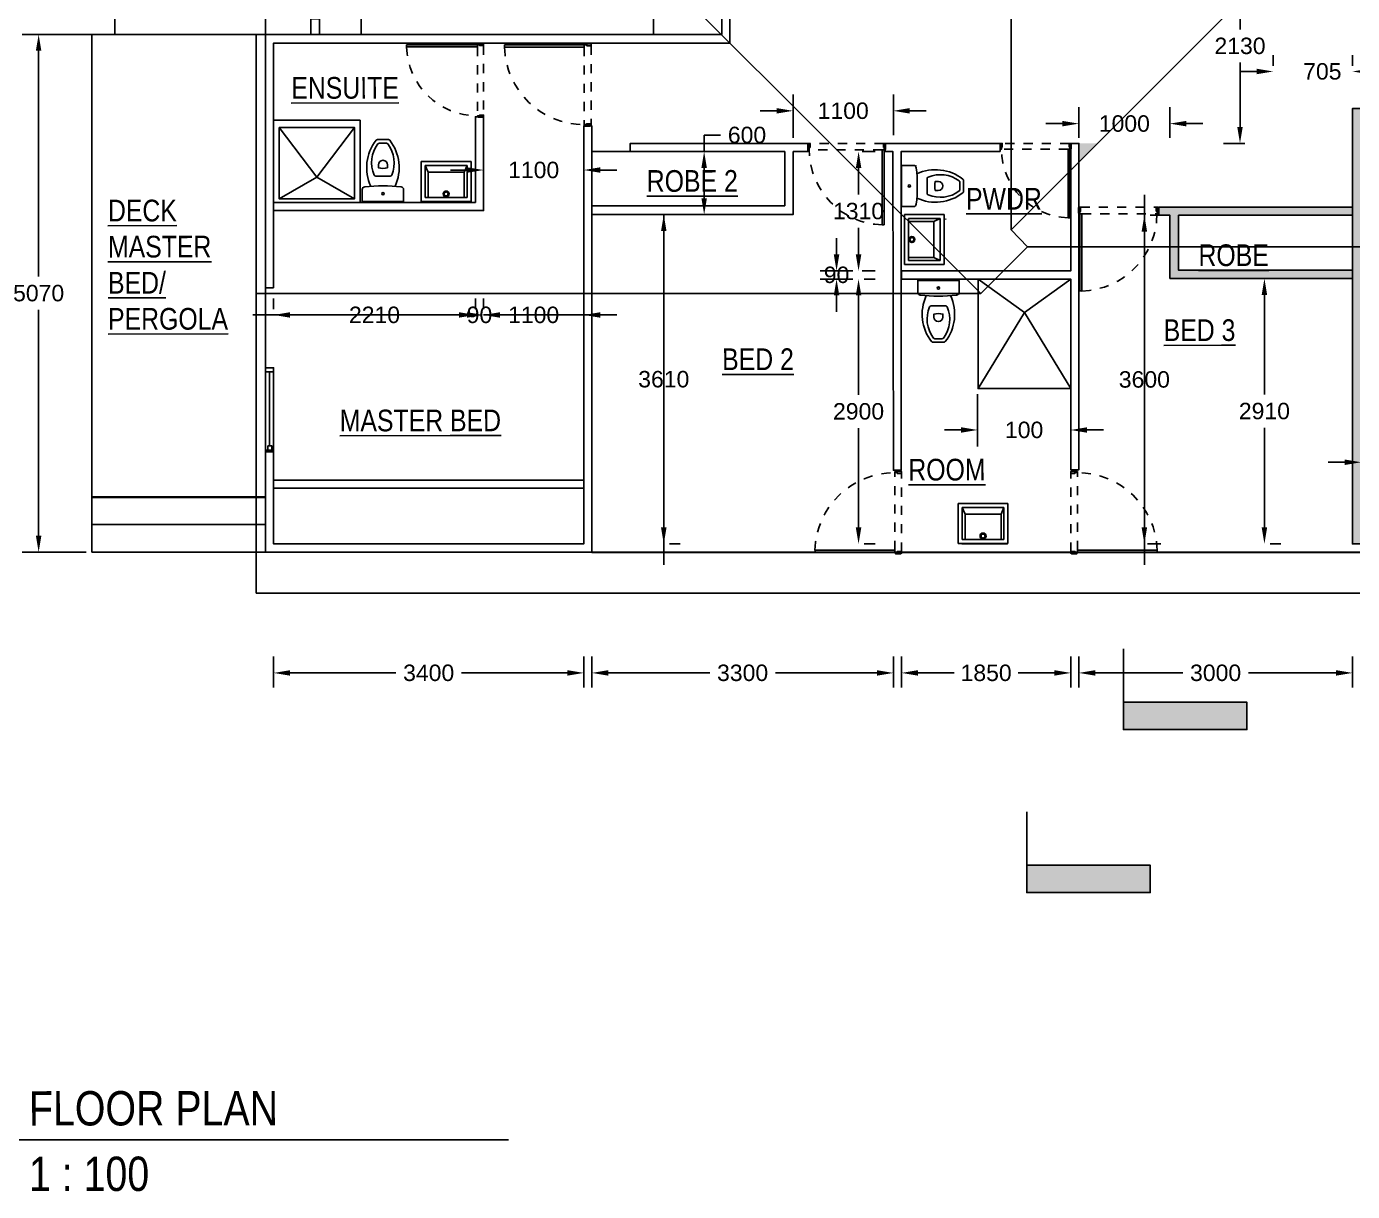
# Model space of a CAD drawing. Header units: metres. Extents: x 8 to 298, y 7 to 251.
# Drawn here: x 249.43 to 263.95, y 135.7 to 148.45 of the extents above; entities that cross this region are included whole.
import ezdxf

# ---------------------------------------------------------------- set-up
doc = ezdxf.new("R2010")
doc.units = ezdxf.units.M
doc.header["$MEASUREMENT"] = 0
for name, pattern in [('ACAD_ISO08W100', [36, 24, -3, 6, -3]), ('DASHED', [19.05, 12.7, -6.35]), ('HIDDEN2', [0.1875, 0.125, -0.0625]), ('HIDDEN4', [0.09375, 0.0625, -0.03125])]:
    doc.linetypes.add(name, pattern=pattern)
for name, color, linetype in [('A-MUROS', 1, 'Continuous'), ('A-NOMBRE_MATERIAL', 4, 'Continuous'), ('NUEVO DIBUJO', 2, 'Continuous'), ('OP-PROY 1', 8, 'HIDDEN4'), ('OP-PROY 2', 1, 'HIDDEN4')]:
    doc.layers.add(name, color=color, linetype=linetype)
doc.styles.get("Standard").update_dxf_attribs({"font": 'arial.ttf'})
doc.dimstyles.get("Standard").update_dxf_attribs({"dimtxt": 0.18, "dimasz": 0.18, "dimexe": 0.18, "dimexo": 0.0625, "dimgap": 0.09, "dimtad": 0, "dimtih": 1, "dimtoh": 1, "dimzin": 0, "dimdsep": 46, "dimtxsty": 'Standard', "dimcen": 0.09, "dimadec": 0, "dimazin": 0, "dimtfac": 1, "dimtofl": 0, "dimtmove": 0, "dimatfit": 3, "dimfxl": 1, "dimtolj": 1, "dimtzin": 0, "dimarcsym": 0})

# ---------------------------------------------------------------- blocks, each defined once
blk = doc.blocks.new('wc')
at = {"layer": 'A-NOMBRE_MATERIAL'}
blk.add_lwpolyline([(3815.26, 8922.86, 0.282054), (3792.38, 8920.24, 0.230623), (3792.04, 8919.53), (3792.04, 8914.14, 0.230623), (3792.38, 8913.44, 0.282054), (3815.26, 8910.81)], format="xyb", dxfattribs=at)
for points in [[(3809.66, 8912.45, 0.301967), (3810.2, 8913.27), (3810.2, 8920.41, 0.301967), (3809.66, 8921.23, 0.26573), (3794.18, 8919.34, 0.236687), (3793.83, 8918.62), (3793.83, 8915.06, 0.236687), (3794.18, 8914.34, 0.26573)], [(3815.56, 8925.92, -0.379717), (3816.89, 8927.1), (3822.83, 8927.1), (3822.83, 8906.58), (3816.89, 8906.58, -0.379717), (3815.56, 8907.76, -0.059669)], [(3804.59, 8914.61), (3806.07, 8914.61, 0.131931), (3806.07, 8919.07), (3804.59, 8919.07, 1)]]:
    blk.add_lwpolyline(points, format="xyb", close=True, dxfattribs=at)
blk.add_circle((3819, 8916.83), 0.567, dxfattribs=at)
blk.add_arc((3891.4, 8916.84), 76.38, 172.2786, 172.2821, dxfattribs=at)
blk = doc.blocks.new('lavabo')
at = {"layer": 'A-NOMBRE_MATERIAL'}
for p, q in [((3727.56, 8883.29), (3746.3, 8883.29)), ((3727.56, 8868.29), (3727.56, 8883.29)), ((3746.3, 8883.29), (3746.3, 8868.29)), ((3729.06, 8881.79), (3744.8, 8881.79)), ((3729.06, 8869.79), (3729.06, 8881.79)), ((3730.17, 8872.22), (3730.17, 8881.79)), ((3743.7, 8881.79), (3743.7, 8872.22)), ((3744.8, 8881.79), (3744.8, 8869.79)), ((3746.3, 8868.29), (3727.56, 8868.29)), ((3729.06, 8869.79), (3730.17, 8872.22)), ((3744.8, 8869.79), (3729.06, 8869.79)), ((3743.7, 8872.22), (3730.17, 8872.22)), ((3744.8, 8869.79), (3743.7, 8872.22))]:
    blk.add_line(p, q, dxfattribs=at)
for radius in [1.12, 0.75]:
    blk.add_circle((3736.93, 8880.47), radius, dxfattribs=at)
blk = doc.blocks.new('*D53')
at = {"layer": 'Defpoints', "color": 0, "transparency": 16777216}
for p in [(263.078, 147.961), (263.946, 147.961), (263.946, 147.961)]:
    blk.add_point(p, dxfattribs=at)
at = {"layer": 'NUEVO DIBUJO', "color": 0, "lineweight": -2, "transparency": 16777216}
for p, q in [((263.078, 148.023), (263.078, 148.141)), ((263.946, 148.023), (263.946, 148.141)), ((262.898, 147.961), (262.718, 147.961)), ((264.126, 147.961), (264.306, 147.961))]:
    blk.add_line(p, q, dxfattribs=at)
at = {"layer": 'NUEVO DIBUJO', "color": 0, "transparency": 16777216}
for points in [[(262.898, 147.991), (262.898, 147.931), (263.078, 147.961)], [(264.126, 147.991), (264.126, 147.931), (263.946, 147.961)]]:
    blk.add_solid(points, dxfattribs=at)
at = {"layer": 'NUEVO DIBUJO', "color": 0, "transparency": 16777216, "insert": (263.616, 147.961), "char_height": 0.18, "attachment_point": 5}
blk.add_mtext('\\A1;705', dxfattribs=at)
blk = doc.blocks.new('*D54')
at = {"layer": 'Defpoints', "color": 0, "transparency": 16777216}
for p in [(262.982, 145.696), (262.982, 145.696), (262.982, 142.79)]:
    blk.add_point(p, dxfattribs=at)
at = {"layer": 'NUEVO DIBUJO', "color": 0, "lineweight": -2, "transparency": 16777216}
for p, q in [((263.044, 145.696), (263.162, 145.696)), ((262.982, 145.516), (262.982, 144.425)), ((262.982, 142.97), (262.982, 144.061)), ((263.044, 142.79), (263.162, 142.79))]:
    blk.add_line(p, q, dxfattribs=at)
at = {"layer": 'NUEVO DIBUJO', "color": 0, "transparency": 16777216}
for points in [[(262.952, 145.516), (263.012, 145.516), (262.982, 145.696)], [(262.952, 142.97), (263.012, 142.97), (262.982, 142.79)]]:
    blk.add_solid(points, dxfattribs=at)
at = {"layer": 'NUEVO DIBUJO', "color": 0, "transparency": 16777216, "insert": (262.982, 144.243), "char_height": 0.18, "attachment_point": 5}
blk.add_mtext('\\A1;2910', dxfattribs=at)
blk = doc.blocks.new('*D56')
at = {"layer": 'Defpoints', "color": 0, "transparency": 16777216}
for p in [(255.533, 146.882), (254.435, 146.622), (255.533, 146.622)]:
    blk.add_point(p, dxfattribs=at)
at = {"layer": 'NUEVO DIBUJO', "color": 0, "lineweight": -2, "transparency": 16777216}
for p, q in [((254.435, 146.685), (254.435, 147.062)), ((255.533, 146.685), (255.533, 147.062)), ((254.255, 146.882), (254.075, 146.882)), ((255.713, 146.882), (255.893, 146.882))]:
    blk.add_line(p, q, dxfattribs=at)
at = {"layer": 'NUEVO DIBUJO', "color": 0, "transparency": 16777216}
for points in [[(254.255, 146.912), (254.255, 146.852), (254.435, 146.882)], [(255.713, 146.912), (255.713, 146.852), (255.533, 146.882)]]:
    blk.add_solid(points, dxfattribs=at)
at = {"layer": 'NUEVO DIBUJO', "color": 0, "transparency": 16777216, "insert": (254.984, 146.882), "char_height": 0.18, "attachment_point": 5}
blk.add_mtext('\\A1;1100', dxfattribs=at)
blk = doc.blocks.new('*D57')
at = {"layer": 'Defpoints', "color": 0, "transparency": 16777216}
for p in [(261.668, 146.387), (261.668, 146.387), (261.64, 142.79)]:
    blk.add_point(p, dxfattribs=at)
at = {"layer": 'NUEVO DIBUJO', "color": 0, "lineweight": -2, "transparency": 16777216}
for p, q in [((261.731, 146.387), (261.848, 146.387)), ((261.668, 146.207), (261.668, 144.771)), ((261.668, 142.97), (261.668, 144.407)), ((261.702, 142.79), (261.848, 142.79))]:
    blk.add_line(p, q, dxfattribs=at)
at = {"layer": 'NUEVO DIBUJO', "color": 0, "transparency": 16777216}
for points in [[(261.638, 146.207), (261.698, 146.207), (261.668, 146.387)], [(261.638, 142.97), (261.698, 142.97), (261.668, 142.79)]]:
    blk.add_solid(points, dxfattribs=at)
at = {"layer": 'NUEVO DIBUJO', "color": 0, "transparency": 16777216, "insert": (261.668, 144.589), "char_height": 0.18, "attachment_point": 5}
blk.add_mtext('\\A1;3600', dxfattribs=at)
blk = doc.blocks.new('*D179')
at = {"layer": 'Defpoints', "color": 0, "transparency": 16777216}
for p in [(261.947, 147.39), (260.951, 147.174), (261.947, 147.174)]:
    blk.add_point(p, dxfattribs=at)
at = {"layer": 'NUEVO DIBUJO', "color": 0, "lineweight": -2, "transparency": 16777216}
for p, q in [((260.951, 147.236), (260.951, 147.57)), ((261.947, 147.236), (261.947, 147.57)), ((260.771, 147.39), (260.591, 147.39)), ((262.127, 147.39), (262.307, 147.39))]:
    blk.add_line(p, q, dxfattribs=at)
at = {"layer": 'NUEVO DIBUJO', "color": 0, "transparency": 16777216}
for points in [[(260.771, 147.42), (260.771, 147.36), (260.951, 147.39)], [(262.127, 147.42), (262.127, 147.36), (261.947, 147.39)]]:
    blk.add_solid(points, dxfattribs=at)
at = {"layer": 'NUEVO DIBUJO', "color": 0, "transparency": 16777216, "insert": (261.449, 147.39), "char_height": 0.18, "attachment_point": 5}
blk.add_mtext('\\A1;1000', dxfattribs=at)
blk = doc.blocks.new('*D58')
at = {"layer": 'Defpoints', "color": 0, "transparency": 16777216}
for p in [(258.921, 147.53), (257.823, 147.174), (258.921, 147.203)]:
    blk.add_point(p, dxfattribs=at)
at = {"layer": 'NUEVO DIBUJO', "color": 0, "lineweight": -2, "transparency": 16777216}
for p, q in [((257.823, 147.236), (257.823, 147.71)), ((258.921, 147.265), (258.921, 147.71)), ((257.643, 147.53), (257.463, 147.53)), ((259.101, 147.53), (259.281, 147.53))]:
    blk.add_line(p, q, dxfattribs=at)
at = {"layer": 'NUEVO DIBUJO', "color": 0, "transparency": 16777216}
for points in [[(257.643, 147.56), (257.643, 147.5), (257.823, 147.53)], [(259.101, 147.56), (259.101, 147.5), (258.921, 147.53)]]:
    blk.add_solid(points, dxfattribs=at)
at = {"layer": 'NUEVO DIBUJO', "color": 0, "transparency": 16777216, "insert": (258.372, 147.53), "char_height": 0.18, "attachment_point": 5}
blk.add_mtext('\\A1;1100', dxfattribs=at)
blk = doc.blocks.new('*D61')
at = {"layer": 'Defpoints', "color": 0, "transparency": 16777216}
for p in [(252.138, 145.296), (254.346, 145.296), (254.346, 145.296)]:
    blk.add_point(p, dxfattribs=at)
at = {"layer": 'NUEVO DIBUJO', "color": 0, "lineweight": -2, "transparency": 16777216}
for p, q in [((252.138, 145.358), (252.138, 145.476)), ((254.346, 145.358), (254.346, 145.476)), ((252.318, 145.296), (252.882, 145.296)), ((254.166, 145.296), (253.602, 145.296))]:
    blk.add_line(p, q, dxfattribs=at)
at = {"layer": 'NUEVO DIBUJO', "color": 0, "transparency": 16777216}
for points in [[(252.318, 145.326), (252.318, 145.266), (252.138, 145.296)], [(254.166, 145.326), (254.166, 145.266), (254.346, 145.296)]]:
    blk.add_solid(points, dxfattribs=at)
at = {"layer": 'NUEVO DIBUJO', "color": 0, "transparency": 16777216, "insert": (253.242, 145.296), "char_height": 0.18, "attachment_point": 5}
blk.add_mtext('\\A1;2210', dxfattribs=at)
blk = doc.blocks.new('*D62')
at = {"layer": 'Defpoints', "color": 0, "transparency": 16777216}
for p in [(254.346, 145.296), (254.435, 145.296), (254.435, 145.296)]:
    blk.add_point(p, dxfattribs=at)
at = {"layer": 'NUEVO DIBUJO', "color": 0, "lineweight": -2, "transparency": 16777216}
for p, q in [((254.346, 145.358), (254.346, 145.476)), ((254.435, 145.358), (254.435, 145.476)), ((254.166, 145.296), (253.986, 145.296)), ((254.615, 145.296), (254.795, 145.296))]:
    blk.add_line(p, q, dxfattribs=at)
at = {"layer": 'NUEVO DIBUJO', "color": 0, "transparency": 16777216}
for points in [[(254.166, 145.326), (254.166, 145.266), (254.346, 145.296)], [(254.615, 145.326), (254.615, 145.266), (254.435, 145.296)]]:
    blk.add_solid(points, dxfattribs=at)
at = {"layer": 'NUEVO DIBUJO', "color": 0, "transparency": 16777216, "insert": (254.391, 145.296), "char_height": 0.18, "width": 0.54591, "attachment_point": 5}
blk.add_mtext('\\A1;90', dxfattribs=at)
blk = doc.blocks.new('*D180')
at = {"layer": 'Defpoints', "color": 0, "transparency": 16777216}
for p in [(254.435, 145.296), (255.533, 145.296), (255.533, 145.296)]:
    blk.add_point(p, dxfattribs=at)
at = {"layer": 'NUEVO DIBUJO', "color": 0, "lineweight": -2, "transparency": 16777216}
for p, q in [((254.435, 145.358), (254.435, 145.476)), ((255.533, 145.358), (255.533, 145.476)), ((254.255, 145.296), (254.075, 145.296)), ((255.713, 145.296), (255.893, 145.296))]:
    blk.add_line(p, q, dxfattribs=at)
at = {"layer": 'NUEVO DIBUJO', "color": 0, "transparency": 16777216}
for points in [[(254.255, 145.326), (254.255, 145.266), (254.435, 145.296)], [(255.713, 145.326), (255.713, 145.266), (255.533, 145.296)]]:
    blk.add_solid(points, dxfattribs=at)
at = {"layer": 'NUEVO DIBUJO', "color": 0, "transparency": 16777216, "insert": (254.984, 145.296), "char_height": 0.18, "attachment_point": 5}
blk.add_mtext('\\A1;1100', dxfattribs=at)
blk = doc.blocks.new('*D63')
at = {"layer": 'Defpoints', "color": 0, "transparency": 16777216}
for p in [(256.408, 146.394), (256.408, 146.394), (256.408, 142.79)]:
    blk.add_point(p, dxfattribs=at)
at = {"layer": 'NUEVO DIBUJO', "color": 0, "lineweight": -2, "transparency": 16777216}
for p, q in [((256.471, 146.394), (256.588, 146.394)), ((256.408, 146.214), (256.408, 144.774)), ((256.408, 142.97), (256.408, 144.41)), ((256.471, 142.79), (256.588, 142.79))]:
    blk.add_line(p, q, dxfattribs=at)
at = {"layer": 'NUEVO DIBUJO', "color": 0, "transparency": 16777216}
for points in [[(256.378, 146.214), (256.438, 146.214), (256.408, 146.394)], [(256.378, 142.97), (256.438, 142.97), (256.408, 142.79)]]:
    blk.add_solid(points, dxfattribs=at)
at = {"layer": 'NUEVO DIBUJO', "color": 0, "transparency": 16777216, "insert": (256.408, 144.592), "char_height": 0.18, "attachment_point": 5}
blk.add_mtext('\\A1;3610', dxfattribs=at)
blk = doc.blocks.new('*D181')
at = {"layer": 'Defpoints', "color": 0, "transparency": 16777216}
for p in [(256.408, 147.085), (256.85, 147.085), (257.036, 146.394)]:
    blk.add_point(p, dxfattribs=at)
at = {"layer": 'NUEVO DIBUJO', "color": 0, "lineweight": -2, "transparency": 16777216}
for p, q in [((256.85, 147.085), (256.85, 147.265)), ((256.85, 147.265), (257.03, 147.265)), ((256.471, 147.085), (257.03, 147.085)), ((256.85, 146.574), (256.85, 146.905)), ((256.974, 146.394), (256.67, 146.394))]:
    blk.add_line(p, q, dxfattribs=at)
at = {"layer": 'NUEVO DIBUJO', "color": 0, "transparency": 16777216}
for points in [[(256.82, 146.905), (256.88, 146.905), (256.85, 147.085)], [(256.82, 146.574), (256.88, 146.574), (256.85, 146.394)]]:
    blk.add_solid(points, dxfattribs=at)
at = {"layer": 'NUEVO DIBUJO', "color": 0, "transparency": 16777216, "insert": (257.319, 147.265), "char_height": 0.18, "attachment_point": 5}
blk.add_mtext('\\A1;600', dxfattribs=at)
blk = doc.blocks.new('*D73')
at = {"layer": 'Defpoints', "color": 0, "transparency": 16777216}
for p in [(255.533, 141.378), (252.138, 141.156), (255.533, 141.156)]:
    blk.add_point(p, dxfattribs=at)
at = {"layer": 'NUEVO DIBUJO', "color": 0, "lineweight": -2, "transparency": 16777216}
for p, q in [((252.138, 141.219), (252.138, 141.558)), ((255.533, 141.219), (255.533, 141.558)), ((252.318, 141.378), (253.477, 141.378)), ((255.353, 141.378), (254.194, 141.378))]:
    blk.add_line(p, q, dxfattribs=at)
at = {"layer": 'NUEVO DIBUJO', "color": 0, "transparency": 16777216}
for points in [[(252.318, 141.408), (252.318, 141.348), (252.138, 141.378)], [(255.353, 141.408), (255.353, 141.348), (255.533, 141.378)]]:
    blk.add_solid(points, dxfattribs=at)
at = {"layer": 'NUEVO DIBUJO', "color": 0, "transparency": 16777216, "insert": (253.835, 141.378), "char_height": 0.18, "attachment_point": 5}
blk.add_mtext('\\A1;3400', dxfattribs=at)
blk = doc.blocks.new('*D74')
at = {"layer": 'Defpoints', "color": 0, "transparency": 16777216}
for p in [(258.921, 141.378), (255.622, 141.156), (258.921, 141.156)]:
    blk.add_point(p, dxfattribs=at)
at = {"layer": 'NUEVO DIBUJO', "color": 0, "lineweight": -2, "transparency": 16777216}
for p, q in [((255.622, 141.219), (255.622, 141.558)), ((258.921, 141.219), (258.921, 141.558)), ((255.802, 141.378), (256.913, 141.378)), ((258.741, 141.378), (257.63, 141.378))]:
    blk.add_line(p, q, dxfattribs=at)
at = {"layer": 'NUEVO DIBUJO', "color": 0, "transparency": 16777216}
for points in [[(255.802, 141.408), (255.802, 141.348), (255.622, 141.378)], [(258.741, 141.408), (258.741, 141.348), (258.921, 141.378)]]:
    blk.add_solid(points, dxfattribs=at)
at = {"layer": 'NUEVO DIBUJO', "color": 0, "transparency": 16777216, "insert": (257.271, 141.378), "char_height": 0.18, "attachment_point": 5}
blk.add_mtext('\\A1;3300', dxfattribs=at)
blk = doc.blocks.new('*D75')
at = {"layer": 'Defpoints', "color": 0, "transparency": 16777216}
for p in [(260.862, 141.378), (259.01, 141.156), (260.862, 141.156)]:
    blk.add_point(p, dxfattribs=at)
at = {"layer": 'NUEVO DIBUJO', "color": 0, "lineweight": -2, "transparency": 16777216}
for p, q in [((259.01, 141.219), (259.01, 141.558)), ((260.862, 141.219), (260.862, 141.558)), ((259.19, 141.378), (259.586, 141.378)), ((260.682, 141.378), (260.286, 141.378))]:
    blk.add_line(p, q, dxfattribs=at)
at = {"layer": 'NUEVO DIBUJO', "color": 0, "transparency": 16777216}
for points in [[(259.19, 141.408), (259.19, 141.348), (259.01, 141.378)], [(260.682, 141.408), (260.682, 141.348), (260.862, 141.378)]]:
    blk.add_solid(points, dxfattribs=at)
at = {"layer": 'NUEVO DIBUJO', "color": 0, "transparency": 16777216, "insert": (259.936, 141.378), "char_height": 0.18, "attachment_point": 5}
blk.add_mtext('\\A1;1850', dxfattribs=at)
blk = doc.blocks.new('*D76')
at = {"layer": 'Defpoints', "color": 0, "transparency": 16777216}
for p in [(263.946, 141.378), (260.951, 141.156), (263.946, 141.156)]:
    blk.add_point(p, dxfattribs=at)
at = {"layer": 'NUEVO DIBUJO', "color": 0, "lineweight": -2, "transparency": 16777216}
for p, q in [((260.951, 141.219), (260.951, 141.558)), ((263.946, 141.219), (263.946, 141.558)), ((261.131, 141.378), (262.09, 141.378)), ((263.766, 141.378), (262.807, 141.378))]:
    blk.add_line(p, q, dxfattribs=at)
at = {"layer": 'NUEVO DIBUJO', "color": 0, "transparency": 16777216}
for points in [[(261.131, 141.408), (261.131, 141.348), (260.951, 141.378)], [(263.766, 141.408), (263.766, 141.348), (263.946, 141.378)]]:
    blk.add_solid(points, dxfattribs=at)
at = {"layer": 'NUEVO DIBUJO', "color": 0, "transparency": 16777216, "insert": (262.448, 141.378), "char_height": 0.18, "attachment_point": 5}
blk.add_mtext('\\A1;3000', dxfattribs=at)
blk = doc.blocks.new('*D79')
at = {"layer": 'Defpoints', "color": 0, "transparency": 16777216}
for p in [(264.041, 143.684), (265.101, 143.684), (265.101, 143.684)]:
    blk.add_point(p, dxfattribs=at)
at = {"layer": 'NUEVO DIBUJO', "color": 0, "lineweight": -2, "transparency": 16777216}
for p, q in [((264.041, 143.747), (264.041, 143.864)), ((265.101, 143.747), (265.101, 143.864)), ((263.861, 143.684), (263.681, 143.684)), ((265.281, 143.684), (265.461, 143.684))]:
    blk.add_line(p, q, dxfattribs=at)
at = {"layer": 'NUEVO DIBUJO', "color": 0, "transparency": 16777216}
for points in [[(263.861, 143.714), (263.861, 143.654), (264.041, 143.684)], [(265.281, 143.714), (265.281, 143.654), (265.101, 143.684)]]:
    blk.add_solid(points, dxfattribs=at)
at = {"layer": 'NUEVO DIBUJO', "color": 0, "transparency": 16777216, "insert": (264.571, 143.684), "char_height": 0.18, "attachment_point": 5}
blk.add_mtext('\\A1;1065', dxfattribs=at)
blk = doc.blocks.new('*D85')
at = {"layer": 'Defpoints', "color": 0, "transparency": 16777216}
for p in [(262.715, 149.306), (262.829, 149.306), (262.829, 147.174)]:
    blk.add_point(p, dxfattribs=at)
at = {"layer": 'NUEVO DIBUJO', "color": 0, "lineweight": -2, "transparency": 16777216}
for p, q in [((262.767, 149.306), (262.535, 149.306)), ((262.715, 149.126), (262.715, 148.422)), ((262.715, 147.354), (262.715, 148.058)), ((262.767, 147.174), (262.535, 147.174))]:
    blk.add_line(p, q, dxfattribs=at)
at = {"layer": 'NUEVO DIBUJO', "color": 0, "transparency": 16777216}
for points in [[(262.685, 149.126), (262.745, 149.126), (262.715, 149.306)], [(262.685, 147.354), (262.745, 147.354), (262.715, 147.174)]]:
    blk.add_solid(points, dxfattribs=at)
at = {"layer": 'NUEVO DIBUJO', "color": 0, "transparency": 16777216, "insert": (262.715, 148.24), "char_height": 0.18, "attachment_point": 5}
blk.add_mtext('\\A1;2130', dxfattribs=at)
blk = doc.blocks.new('*D87')
at = {"layer": 'Defpoints', "color": 0, "transparency": 16777216}
for p in [(258.54, 145.689), (258.54, 145.689), (258.54, 142.79)]:
    blk.add_point(p, dxfattribs=at)
at = {"layer": 'NUEVO DIBUJO', "color": 0, "lineweight": -2, "transparency": 16777216}
for p, q in [((258.603, 145.689), (258.72, 145.689)), ((258.54, 145.509), (258.54, 144.422)), ((258.54, 142.97), (258.54, 144.058)), ((258.603, 142.79), (258.72, 142.79))]:
    blk.add_line(p, q, dxfattribs=at)
at = {"layer": 'NUEVO DIBUJO', "color": 0, "transparency": 16777216}
for points in [[(258.51, 145.509), (258.57, 145.509), (258.54, 145.689)], [(258.51, 142.97), (258.57, 142.97), (258.54, 142.79)]]:
    blk.add_solid(points, dxfattribs=at)
at = {"layer": 'NUEVO DIBUJO', "color": 0, "transparency": 16777216, "insert": (258.54, 144.24), "char_height": 0.18, "attachment_point": 5}
blk.add_mtext('\\A1;2900', dxfattribs=at)
blk = doc.blocks.new('*D88')
at = {"layer": 'Defpoints', "color": 0, "transparency": 16777216}
for p in [(258.515, 147.085), (258.54, 147.085), (258.515, 145.778)]:
    blk.add_point(p, dxfattribs=at)
at = {"layer": 'NUEVO DIBUJO', "color": 0, "lineweight": -2, "transparency": 16777216}
for p, q in [((258.578, 147.085), (258.72, 147.085)), ((258.54, 146.905), (258.54, 146.614)), ((258.54, 145.958), (258.54, 146.25)), ((258.578, 145.778), (258.72, 145.778))]:
    blk.add_line(p, q, dxfattribs=at)
at = {"layer": 'NUEVO DIBUJO', "color": 0, "transparency": 16777216}
for points in [[(258.51, 146.905), (258.57, 146.905), (258.54, 147.085)], [(258.51, 145.958), (258.57, 145.958), (258.54, 145.778)]]:
    blk.add_solid(points, dxfattribs=at)
at = {"layer": 'NUEVO DIBUJO', "color": 0, "transparency": 16777216, "insert": (258.54, 146.432), "char_height": 0.18, "attachment_point": 5}
blk.add_mtext('\\A1;1310', dxfattribs=at)
blk = doc.blocks.new('*D89')
at = {"layer": 'Defpoints', "color": 0, "transparency": 16777216}
for p in [(258.54, 145.778), (258.299, 145.689), (258.54, 145.689)]:
    blk.add_point(p, dxfattribs=at)
at = {"layer": 'NUEVO DIBUJO', "color": 0, "lineweight": -2, "transparency": 16777216}
for p, q in [((258.299, 145.958), (258.299, 146.138)), ((258.478, 145.778), (258.119, 145.778)), ((258.478, 145.689), (258.119, 145.689)), ((258.299, 145.509), (258.299, 145.329))]:
    blk.add_line(p, q, dxfattribs=at)
at = {"layer": 'NUEVO DIBUJO', "color": 0, "transparency": 16777216}
for points in [[(258.269, 145.958), (258.329, 145.958), (258.299, 145.778)], [(258.269, 145.509), (258.329, 145.509), (258.299, 145.689)]]:
    blk.add_solid(points, dxfattribs=at)
at = {"layer": 'NUEVO DIBUJO', "color": 0, "transparency": 16777216, "insert": (258.299, 145.734), "char_height": 0.18, "attachment_point": 5}
blk.add_mtext('\\A1;90', dxfattribs=at)
blk = doc.blocks.new('*D90')
at = {"layer": 'Defpoints', "color": 0, "transparency": 16777216}
for p in [(259.841, 144.49), (260.862, 144.49), (260.862, 144.037)]:
    blk.add_point(p, dxfattribs=at)
at = {"layer": 'NUEVO DIBUJO', "color": 0, "lineweight": -2, "transparency": 16777216}
for p, q in [((259.841, 144.428), (259.841, 143.857)), ((260.862, 144.428), (260.862, 143.857)), ((259.661, 144.037), (259.481, 144.037)), ((261.042, 144.037), (261.222, 144.037))]:
    blk.add_line(p, q, dxfattribs=at)
at = {"layer": 'NUEVO DIBUJO', "color": 0, "transparency": 16777216}
for points in [[(259.661, 144.067), (259.661, 144.007), (259.841, 144.037)], [(261.042, 144.067), (261.042, 144.007), (260.862, 144.037)]]:
    blk.add_solid(points, dxfattribs=at)
at = {"layer": 'NUEVO DIBUJO', "color": 0, "transparency": 16777216, "insert": (260.352, 144.037), "char_height": 0.18, "attachment_point": 5}
blk.add_mtext('\\A1;100', dxfattribs=at)
blk = doc.blocks.new('P-0')
for points in [[(-0.014, 1.259), (-0.047, 1.259), (-0.047, 0.1), (-0.014, 0.1)], [(-1.194, 0.01), (-1.188, 0.01), (-1.188, 0.09), (-1.194, 0.09)], [(-1.188, 0.1), (-1.174, 0.1), (-1.174, 0.062), (-1.161, 0.062), (-1.161, 0.016), (-1.161, 0), (-1.188, 0)], [(0, 0.1), (-0.014, 0.1), (-0.014, 0.062), (-0.026, 0.062), (-0.026, 0.016), (-0.026, 0), (0, 0)], [(0, 0.01), (0.006, 0.01), (0.006, 0.09), (0, 0.09)]]:
    blk.add_lwpolyline(points, close=True)
at = {"layer": 'OP-PROY 1', "linetype": 'HIDDEN4'}
blk.add_arc((-0.013, 0.1), 1.16, 91.6414, 179.9839, dxfattribs=at)
at = {"layer": 'OP-PROY 2', "linetype": 'HIDDEN2'}
for p, q in [((-0.047, 0.1), (-1.174, 0.1)), ((-0.026, 0), (-1.161, 0))]:
    blk.add_line(p, q, dxfattribs=at)
blk = doc.blocks.new('*D182')
at = {"layer": 'Defpoints', "color": 0, "transparency": 16777216}
for p in [(249.566, 148.367), (250.4, 148.367), (250.148, 142.701)]:
    blk.add_point(p, dxfattribs=at)
at = {"layer": 'NUEVO DIBUJO', "color": 0, "lineweight": -2, "transparency": 16777216}
for p, q in [((250.337, 148.367), (249.386, 148.367)), ((249.566, 148.187), (249.566, 145.716)), ((249.566, 142.881), (249.566, 145.352)), ((250.085, 142.701), (249.386, 142.701))]:
    blk.add_line(p, q, dxfattribs=at)
at = {"layer": 'NUEVO DIBUJO', "color": 0, "transparency": 16777216}
for points in [[(249.536, 148.187), (249.596, 148.187), (249.566, 148.367)], [(249.536, 142.881), (249.596, 142.881), (249.566, 142.701)]]:
    blk.add_solid(points, dxfattribs=at)
at = {"layer": 'NUEVO DIBUJO', "color": 0, "transparency": 16777216, "insert": (249.566, 145.534), "char_height": 0.18, "attachment_point": 5}
blk.add_mtext('\\A1;5070', dxfattribs=at)

msp = doc.modelspace()

# ---------------------------------------------------------------- hatches: boundary and pattern name
at = {"layer": 'A-MUROS'}
h = msp.add_hatch(color=256, dxfattribs=at)
h.dxf.hatch_style = 1
h.paths.add_polyline_path([(264.0410276, 142.7898772), (264.0410276, 146.4570598), (264.6246474, 146.4570598), (264.6246474, 146.5459366), (264.0410276, 146.5459366), (264.0410276, 147.4660296), (265.4495686, 147.4660296), (265.4495686, 146.5459366), (265.3479522, 146.5459366), (265.3479522, 146.4570598), (265.5384455, 146.4570598), (265.5384455, 147.5547566), (263.9458559, 147.5547566), (263.9458559, 142.7898772)])
edge = h.paths.add_edge_path()
edge.add_line((263.9458559, 146.3872172), (262.0424221, 146.3872172))
edge.add_line((262.0424221, 146.3872172), (262.0424221, 145.7845631))
edge.add_line((262.0424221, 145.7845631), (263.9458559, 145.7845631))
edge.add_line((263.9458559, 145.7845631), (263.9458559, 145.6958361))
edge.add_line((263.9458559, 145.6958361), (261.9471005, 145.6958361))
edge.add_line((261.9471005, 145.6958361), (261.9471005, 146.3872172))
edge.add_line((261.9471005, 146.3872172), (261.8267495, 146.3872172))
edge.add_line((261.8267495, 146.3872172), (261.8267495, 146.4760941))
edge.add_line((261.8267495, 146.4760941), (263.9458559, 146.4760941))
h = msp.add_hatch(color=256, dxfattribs=at)
h.dxf.hatch_style = 1
h.paths.add_polyline_path([(263.9458559, 146.4760941), (261.8267495, 146.4760941), (261.8267495, 146.3872172), (261.9471005, 146.3872172), (261.9471005, 146.0428194), (262.0424221, 146.0428389), (262.0424221, 146.3872172), (263.9458559, 146.3872172)], flags=17)
h.paths.add_polyline_path([(263.9458559, 145.7845631), (262.0424221, 145.7845631), (262.0424221, 146.0428389), (261.9471005, 146.0428194), (261.9471005, 145.6958361), (263.9458559, 145.6958361)], flags=17)
edge = h.paths.add_edge_path()
edge.add_line((263.9458559, 146.3872172), (262.0424221, 146.3872172))
edge.add_line((262.0424221, 146.3872172), (262.0424221, 145.7845631))
edge.add_line((262.0424221, 145.7845631), (263.9458559, 145.7845631))
edge.add_line((263.9458559, 145.7845631), (263.9458559, 145.6958361))
edge.add_line((263.9458559, 145.6958361), (261.9471005, 145.6958361))
edge.add_line((261.9471005, 145.6958361), (261.9471005, 146.3872172))
edge.add_line((261.9471005, 146.3872172), (261.8267495, 146.3872172))
edge.add_line((261.8267495, 146.3872172), (261.8267495, 146.4760941))
edge.add_line((261.8267495, 146.4760941), (263.9458559, 146.4760941))
h.paths.add_polyline_path([(262.1804008, 145.6977534), (263.0686696, 145.6985916), (263.0682039, 146.192218), (262.179935, 146.1913799)], flags=24)
at = {"layer": 'NUEVO DIBUJO', "true_color": 0x636466}
h = msp.add_hatch(color=251, dxfattribs=at)
h.dxf.hatch_style = 1
h.paths.add_polyline_path([(261.1540638, 147.1739199), (260.9510201, 147.1739199), (260.9510201, 146.9708678)])
h = msp.add_hatch(color=251, dxfattribs=at)
h.dxf.hatch_style = 1
h.paths.add_polyline_path([(262.7904584, 141.0569873), (261.4390204, 141.0569873), (261.4390204, 140.7587327), (262.7904584, 140.7587327)])
h = msp.add_hatch(color=251, dxfattribs=at)
h.dxf.hatch_style = 1
h.paths.add_polyline_path([(261.7318201, 139.2728938), (260.3803821, 139.2728938), (260.3803821, 138.9746392), (261.7318201, 138.9746392)])

# ---------------------------------------------------------------- linework, layer by layer
at = {"color": 7}
for p, q in [((259.0096675, 146.8885547), (259.0096675, 146.8441912)), ((259.0096675, 146.850486), (259.0096675, 146.564971)), ((253.1532812, 146.5269023), (253.1977046, 146.5269023)), ((253.1915147, 146.5269023), (253.4833246, 146.5269023)), ((253.4833246, 146.5269023), (253.5213333, 146.5269023)), ((259.0096675, 146.564971), (259.0096675, 146.5269023)), ((259.2888877, 145.6893914), (259.2506692, 145.6893914)), ((259.2571139, 145.5308219), (259.2888877, 145.5308219)), ((259.6694246, 142.7898772), (260.1707621, 142.7898772))]:
    msp.add_line(p, q, dxfattribs=at)
at = {"color": 0}
for p, q in [((259.0096675, 146.88211), (259.0096675, 146.8885547)), ((259.0096675, 146.8759651), (259.0096675, 146.88211)), ((259.0096675, 146.8695204), (259.0096675, 146.8759651)), ((259.0096675, 146.8630757), (259.0096675, 146.8695204)), ((259.0096675, 146.850486), (259.0096675, 146.8630757)), ((259.0096675, 146.850486), (259.0096675, 146.5586761)), ((253.039285, 146.5269023), (253.0837084, 146.5269023)), ((253.1596809, 146.5269023), (253.1532812, 146.5269023)), ((253.1660807, 146.5269023), (253.1596809, 146.5269023)), ((253.1722706, 146.5269023), (253.1660807, 146.5269023)), ((253.1787153, 146.5269023), (253.1722706, 146.5269023)), ((253.1915147, 146.5269023), (253.1787153, 146.5269023)), ((253.1915147, 146.5269023), (253.4833246, 146.5269023)), ((253.4895145, 146.5269023), (253.4833246, 146.5269023)), ((253.502359, 146.5269023), (253.4895145, 146.5269023)), ((253.5087587, 146.5269023), (253.502359, 146.5269023)), ((253.5151434, 146.5269023), (253.5087587, 146.5269023)), ((253.5151434, 146.5269023), (253.5151434, 146.5269023)), ((259.0096675, 146.5459366), (259.0096675, 146.5586761)), ((259.0096675, 146.5394919), (259.0096675, 146.5459366)), ((259.0096675, 146.533347), (259.0096675, 146.5394919)), ((259.0096675, 146.5269023), (259.0096675, 146.533347)), ((259.0096675, 146.5269023), (259.0096675, 146.5269023)), ((259.4918207, 146.3428537), (259.4981156, 146.3428537)), ((259.4981156, 146.3428537), (259.4918207, 146.3428537)), ((259.2443743, 145.6893914), (259.2506692, 145.6893914)), ((259.2506692, 145.6893914), (259.2571139, 145.6893914)), ((259.2571139, 145.6893914), (259.2634087, 145.6893914)), ((259.2634087, 145.6893914), (259.2698534, 145.6893914)), ((259.2698534, 145.6893914), (259.2759983, 145.6893914)), ((252.0493495, 143.8303211), (252.0493495, 143.7985472)), ((252.0747836, 143.8620949), (252.0747836, 143.8177314)), ((252.119192, 143.8620949), (252.0747836, 143.8620949)), ((252.119192, 143.8177314), (252.119192, 143.8620949)), ((252.0493495, 143.7985472), (252.1381814, 143.7985472)), ((252.1381814, 143.7985472), (252.0493495, 143.7985472)), ((252.1381814, 143.7985472), (252.1381814, 143.8177314)), ((259.6694246, 142.7898772), (260.1707621, 142.7898772)), ((261.4390204, 141.640652), (261.4390204, 141.0569873)), ((262.7904584, 141.0569873), (261.4390204, 141.0569873)), ((261.4390204, 141.0569873), (261.4390204, 140.7587327)), ((261.4390204, 140.7587327), (261.4390204, 141.0569873)), ((261.4390204, 141.0569873), (262.7904584, 141.0569873)), ((262.7904584, 140.7587327), (262.7904584, 141.0569873)), ((262.7904584, 141.0569873), (262.7904584, 140.7587327)), ((261.4390204, 140.7587327), (262.7904584, 140.7587327)), ((262.7904584, 140.7587327), (261.4390204, 140.7587327)), ((261.7318201, 139.2728938), (260.3803821, 139.2728938)), ((260.3803821, 139.2728938), (261.7318201, 139.2728938)), ((261.7318201, 138.9746392), (261.7318201, 139.2728938)), ((261.7318201, 139.2728938), (261.7318201, 138.9746392)), ((260.3803821, 138.9746392), (261.7318201, 138.9746392)), ((261.7318201, 138.9746392), (260.3803821, 138.9746392))]:
    msp.add_line(p, q, dxfattribs=at)
at = {"color": 174}
msp.add_line((252.093758, 144.6742767), (252.093758, 143.8620949), dxfattribs=at)
at = {"color": 2}
msp.add_lwpolyline([(252.1381814, 143.7985472), (252.0493495, 143.7985472), (252.0493495, 144.7186402), (252.1381814, 144.7186402)], close=True, dxfattribs=at)
at = {"layer": 'A-MUROS'}
for p, q in [((251.947943, 148.3669383), (250.147943, 148.3669383)), ((250.147943, 148.3669383), (250.147943, 142.7010003)), ((250.147943, 143.3038043), (252.0493495, 143.3038043)), ((250.147943, 143.2975095), (252.0493495, 143.2975095)), ((250.147943, 143.0010003), (252.0493495, 143.0010003)), ((250.147943, 142.7010003), (252.0493495, 142.7010003))]:
    msp.add_line(p, q, dxfattribs=at)
for points in [[(250.3997618, 155.1875262), (256.2940519, 155.1875262), (256.2940519, 148.3669383), (250.3997618, 148.3669383)], [(262.0424221, 146.3872172), (263.9458559, 146.3872172), (263.9458559, 145.7845631), (262.0424221, 145.7845631)], [(252.1381814, 143.487703), (255.5325735, 143.487703), (255.5325735, 143.398976), (252.1381814, 143.398976)]]:
    msp.add_lwpolyline(points, close=True, dxfattribs=at)
for points in [[(252.1381814, 145.5942197), (252.0493495, 145.5942197), (252.0493495, 148.3669383), (252.5442423, 148.3669383), (252.5442423, 148.5380975), (252.639414, 148.5380975), (252.639414, 148.3669383), (257.0427908, 148.3669383), (257.0427908, 148.9570028), (257.1315628, 148.9570028), (257.1315628, 148.2717666), (252.1381814, 148.2717666), (252.1381814, 145.5942197)], [(252.1381814, 146.4380254), (254.4350415, 146.4380254), (254.4350415, 147.4660296), (254.3462696, 147.4660296), (254.3462696, 146.5269023), (252.1381814, 146.5269023)], [(264.0410276, 142.7898772), (264.0410276, 146.4570598), (264.6246474, 146.4570598), (264.6246474, 146.5459366), (264.0410276, 146.5459366), (264.0410276, 147.4660296), (265.4495686, 147.4660296), (265.4495686, 146.5459366), (265.3479522, 146.5459366), (265.3479522, 146.4570598), (265.5384455, 146.4570598), (265.5384455, 147.5547566), (263.9458559, 147.5547566), (263.9458559, 142.7898772), (264.0410276, 142.7898772)], [(252.0493495, 143.7985472), (252.1381814, 143.7985472), (252.1381814, 142.7898772), (255.5325735, 142.7898772), (255.5325735, 147.3644132), (255.6216152, 147.3644132), (255.6216152, 142.7010003), (252.0493495, 142.7010003), (252.0493495, 143.7985472)], [(257.8230488, 147.0851929), (257.9859769, 147.0851929), (257.9859769, 147.1739199), (256.0418827, 147.1739199), (256.0418827, 147.0851929), (257.7342769, 147.0851929)], [(260.0881801, 147.1739199), (260.0881801, 147.0851929), (259.0064451, 147.0851929), (259.0064451, 143.5954643), (258.9207906, 143.5954643), (258.9143459, 147.0851929), (258.8319137, 147.0851929), (258.8319137, 147.1739199), (260.0881801, 147.1739199)], [(259.0096675, 145.7782683), (260.8622931, 145.7782683), (260.8622931, 147.1739199), (260.9510201, 147.1739199), (260.9510201, 143.601909), (260.8622931, 143.601909), (260.8622931, 145.6893914), (259.0096675, 145.6893914), (259.0096675, 145.7782683)], [(257.7342769, 146.4888336), (257.7342769, 147.0851929)], [(257.8230488, 147.0851929), (257.8230488, 146.4888336)], [(257.7342769, 146.4888336), (255.6216152, 146.4888336), (255.6216152, 146.3936619), (257.8230488, 146.3936619), (257.8230488, 146.4888336)], [(263.9458559, 146.3872172), (262.0424221, 146.3872172), (262.0424221, 145.7845631), (263.9458559, 145.7845631), (263.9458559, 145.6958361), (261.9471005, 145.6958361), (261.9471005, 146.3872172), (261.8267495, 146.3872172), (261.8267495, 146.4760941), (263.9458559, 146.4760941)]]:
    msp.add_lwpolyline(points, dxfattribs=at)
at = {"layer": 'NUEVO DIBUJO', "color": 2, "linetype": 'DASHED'}
for p, q in [((260.2088308, 146.2286477), (260.2087558, 154.6482699)), ((263.8253551, 149.8453218), (260.2088308, 146.2286477)), ((259.8791686, 145.5306057), (256.5923215, 148.8110229)), ((260.2088308, 146.2286477), (260.39058, 146.0425005)), ((260.39058, 146.0425005), (259.8791686, 145.5306057)), ((260.39058, 146.0425005), (270.6332035, 146.0445991))]:
    msp.add_line(p, q, dxfattribs=at)
at = {"layer": 'NUEVO DIBUJO', "color": 2}
for p, q in [((253.0970198, 150.562182), (253.0970198, 148.3669383)), ((252.0489667, 149.1517214), (252.0489667, 148.3593786)), ((256.0418827, 147.0851929), (255.6216152, 147.0851929)), ((263.9458559, 146.4760941), (263.9458559, 146.3872172)), ((263.9458559, 145.7845631), (263.9458559, 145.6958361)), ((251.9097694, 145.2959651), (254.3462696, 145.2959651)), ((254.4350415, 145.2959651), (255.7609855, 145.2959651)), ((247.5672171, 136.2670522), (254.7096457, 136.2670522))]:
    msp.add_line(p, q, dxfattribs=at)
at = {"layer": 'NUEVO DIBUJO', "color": 2, "linetype": 'ACAD_ISO08W100'}
for p, q in [((251.947943, 142.2506209), (251.947943, 148.3669383)), ((270.6332035, 142.2506209), (251.947943, 142.2506209))]:
    msp.add_line(p, q, dxfattribs=at)
at = {"layer": 'NUEVO DIBUJO', "linetype": 'ByBlock'}
msp.add_line((253.039285, 147.427811), (252.1381814, 147.427811), dxfattribs=at)
at = {"layer": 'NUEVO DIBUJO', "color": 1}
for p, q in [((261.66818, 146.6093345), (261.66818, 142.5614651)), ((256.4083179, 142.5614651), (256.4083179, 146.3936619))]:
    msp.add_line(p, q, dxfattribs=at)
at = {"layer": 'NUEVO DIBUJO', "color": 1, "linetype": 'ACAD_ISO08W100', "lineweight": 30}
msp.add_line((255.6216152, 142.7010003), (270.0305493, 142.7010003), dxfattribs=at)
at = {"layer": 'NUEVO DIBUJO', "color": 1}
msp.add_lwpolyline([(252.0493495, 142.7010003), (252.0493495, 148.3669383), (250.147943, 148.3669383)], dxfattribs=at)
at = {"layer": 'NUEVO DIBUJO', "color": 2}
for points in [[(252.1381814, 146.5269023), (253.0837084, 146.5269023), (253.0837084, 147.427811), (252.1381814, 147.427811)], [(252.1994795, 147.349333), (253.0224104, 147.349333), (253.0224104, 146.5652352), (252.1994795, 146.5652352)], [(260.8622931, 144.4902281), (259.8482396, 144.4902281), (259.8482396, 145.6893914), (260.8622931, 145.6893914)], [(252.1381814, 144.7186402), (252.0493495, 144.7186402), (252.0493495, 144.6742767), (252.1381814, 144.6742767)], [(252.0747836, 143.8177314), (252.119192, 143.8177314), (252.119192, 143.8620949), (252.0747836, 143.8620949)], [(252.0493495, 143.7985472), (252.1381814, 143.7985472), (252.1381814, 143.8177314), (252.0493495, 143.8177314)]]:
    msp.add_lwpolyline(points, close=True, dxfattribs=at)
for points in [[(252.1994795, 147.349333), (252.6109449, 146.8042176), (253.0224104, 147.349333)], [(252.1994795, 146.5652352), (252.6109449, 146.8042176), (253.0224104, 146.5652352)], [(252.1994795, 146.5652352), (252.6049427, 146.5652352)], [(259.8482396, 145.6893914), (260.3552664, 145.3235325), (260.8622931, 145.6893914)], [(259.8482396, 144.4902281), (260.3552664, 145.3235325), (260.8622931, 144.4902281)], [(261.4390204, 141.640652), (261.4390204, 140.7587327), (262.7904584, 140.7587327), (262.7904584, 141.0569873), (261.4390204, 141.0569873)], [(260.3803821, 139.8565585), (260.3803821, 138.9746392), (261.7318201, 138.9746392), (261.7318201, 139.2728938), (260.3803821, 139.2728938)]]:
    msp.add_lwpolyline(points, dxfattribs=at)
at = {"layer": 'NUEVO DIBUJO', "color": 2, "linetype": 'DASHED'}
msp.add_lwpolyline([(259.878952, 145.5308219), (251.947943, 145.5308219)], dxfattribs=at)

# ---------------------------------------------------------------- block references
for p, xscale, yscale, zscale, rotation in [((254.4350415, 148.2609135), 0.6691855620336532, 0.6691855620336532, 0.6691855620336532, 90), ((255.6116465, 148.2622145), 0.7521898488413732, 0.7521898488413732, 0.7521898488413732, 90), ((258.8319137, 147.1739199), -0.7083599533242624, 0.7083599533242624, 0.7083599533242624, 180), ((260.862672, 147.1739199), -0.6460550845458665, 0.6460550845458665, 0.6460550845458665, 180), ((260.9510201, 146.4760941), 0.7290486952795194, 0.7290486952795194, 0.7290486952795194, 180), ((259.0103989, 142.6875453), -0.7521898488413732, 0.7521898488413732, 0.7521898488413732, 90), ((260.8615616, 142.6875453), 0.7521898488413732, 0.7521898488413732, 0.7521898488413732, 270)]:
    msp.add_blockref('P-0', p, dxfattribs=dict(xscale=xscale, yscale=yscale, zscale=zscale, rotation=rotation))
at = {"layer": 'A-NOMBRE_MATERIAL', "xscale": -0.02200872553049156, "yscale": 0.02200872553049156, "zscale": 0.02200872553049156}
msp.add_blockref('wc', (343.1467286, -49.5405162), dxfattribs=at)
at = {"layer": 'A-NOMBRE_MATERIAL'}
for name, p, xscale, yscale, zscale, rotation in [('lavabo', (517.6743427, 37.3223913), 0.02911449370270588, 0.02911449370270588, 0.02911449370270588, 89.99999999999997), ('wc', (63.1654857, 61.5383932), -0.02200872553049156, 0.02200872553049156, 0.02200872553049156, 270), ('lavabo', (368.7010885, 401.4268833), 0.02911449370270588, 0.02911449370270588, 0.02911449370270588, 179.9999999999999)]:
    msp.add_blockref(name, p, dxfattribs=dict(at, xscale=xscale, yscale=yscale, zscale=zscale, rotation=rotation))
at = {"layer": 'NUEVO DIBUJO'}
for name, p, xscale, yscale, zscale, rotation in [('wc', (449.582517, 230.6734656), -0.02200872553049156, 0.02200872553049156, 0.02200872553049156, 90), ('lavabo', (362.8246473, 405.1703287), 0.02911449370270588, 0.02911449370270588, 0.02911449370270588, 179.9999999999999)]:
    msp.add_blockref(name, p, dxfattribs=dict(at, xscale=xscale, yscale=yscale, zscale=zscale, rotation=rotation))

# ---------------------------------------------------------------- texts
at = {"color": 2, "linetype": 'ByBlock', "char_height": 0.375725824, "attachment_point": 1, "rotation": 0.05406191}
for s, insert in [('{\\fArial Narrow|b0|i0|c0|p34;FLOOR PLAN}', (249.4596448, 136.8001241)), ('{\\fArial Narrow|b0|i0|c0|p34;1 : 100}', (249.4596448, 136.0825336))]:
    msp.add_mtext_dynamic_manual_height_columns(s, width=12.895706027, gutter_width=1.8786291, heights=[0], dxfattribs=dict(at, insert=insert))
at = {"layer": 'NUEVO DIBUJO', "linetype": 'ByBlock', "char_height": 0.237109014, "attachment_point": 1, "rotation": 0.05406191}
for s, insert in [('\\pxql;{\\fArial Narrow|b0|i0|c0|p34;\\LENSUITE}', (252.3313151, 147.8995984)), ('{\\fArial Narrow|b0|i0|c0|p34;\\LROBE 2}', (256.2218827, 146.8807403)), ('{\\fArial Narrow|b0|i0|c0|p34;\\LPWDR}', (259.7158341, 146.6856077)), ('\\pxql;{\\fArial Narrow|b0|i0|c0|p34;\\LDECK\\PMASTER\\PBED/\\PPERGOLA}', (250.3244507, 146.5571336)), ('\\pxql;{\\fArial Narrow|b0|i0|c0|p34;\\LROBE}', (262.2601929, 146.0681298)), ('{\\fArial Narrow|b0|i0|c0|p34;\\LBED 3}', (261.8793949, 145.2480046)), ('{\\fArial Narrow|b0|i0|c0|p34;\\LBED 2}', (257.0466963, 144.9295166)), ('{\\fArial Narrow|b0|i0|c0|p34;\\LMASTER BED}', (252.8615119, 144.2591844)), ('{\\fArial Narrow|b0|i0|c0|p34;\\LROOM}', (259.0846129, 143.7211266))]:
    msp.add_mtext_dynamic_manual_height_columns(s, width=1.880817468, gutter_width=1.1855451, heights=[0], dxfattribs=dict(at, insert=insert))

# ---------------------------------------------------------------- dimensions: what is measured, and where the dimension line sits
at = {"layer": 'NUEVO DIBUJO', "color": 2}
for base, p1, p2, text, picture, middle in [((262.7150686, 149.3057658), (262.8291997, 147.1739199), (262.8291997, 149.3057658), '2130', '*D85', (262.7150686, 148.2398429)), ((249.5663977, 148.3669383), (250.147943, 142.7010003), (250.3997618, 148.3669383), '5070', '*D182', (249.5663977, 145.5339693)), ((256.849911, 147.0851929), (257.0363461, 146.3936619), (256.4083179, 147.0851929), '600', '*D181', (257.3189423, 147.2651929)), ((258.5401038, 147.0851929), (258.5154392, 145.7782683), (258.5154392, 147.0851929), '1310', '*D88', (258.5401038, 146.4317306)), ((256.4083179, 146.3936619), (256.4083179, 142.7898772), (256.4083179, 146.3936619), '3610', '*D63', (256.4083179, 144.5917695)), ((261.66818, 146.3872172), (261.6397081, 142.7898772), (261.66818, 146.3872172), '3600', '*D57', (261.66818, 144.5885472)), ((258.5401038, 145.6893914), (258.5401038, 142.7898772), (258.5401038, 145.6893914), '2900', '*D87', (258.5401038, 144.2396343)), ((262.9815494, 145.6958361), (262.9815494, 142.7898772), (262.9815494, 145.6958361), '2910', '*D54', (262.9815494, 144.2428566))]:
    dim = msp.add_linear_dim(base=base, p1=p1, p2=p2, angle=90, text=text, dimstyle='Standard', dxfattribs=at)
    dim.commit()
    dim.dimension.update_dxf_attribs({"geometry": picture, "text_midpoint": middle})
for base, p1, p2, text, picture, middle in [((263.9458559, 147.9609224), (263.0778826, 147.9609224), (263.9458559, 147.9609224), '705', '*D53', (263.6159024, 147.9609224)), ((254.4350415, 145.2959651), (254.3462696, 145.2959651), (254.4350415, 145.2959651), '90', '*D62', (254.3906556, 145.2959651))]:
    dim = msp.add_linear_dim(base=base, p1=p1, p2=p2, text=text, dimstyle='Standard', dxfattribs=at)
    dim.commit()
    dim.dimension.update_dxf_attribs({"geometry": picture, "text_midpoint": middle, "dimtype": 160})
for base, p1, p2, text, picture, middle in [((258.9207906, 147.5302742), (257.8230488, 147.1739199), (258.9207906, 147.2025464), '1100', '*D58', (258.3719197, 147.5302742)), ((261.9471005, 147.3897423), (260.9510201, 147.1739199), (261.9471005, 147.1739199), '1000', '*D179', (261.4490603, 147.3897423)), ((255.5325735, 146.88211), (254.4350415, 146.622074), (255.5325735, 146.622074), '1100', '*D56', (254.9838075, 146.88211)), ((254.3462696, 145.2959651), (252.1381814, 145.2959651), (254.3462696, 145.2959651), '2210', '*D61', (253.2422255, 145.2959651)), ((255.5325735, 145.2959651), (254.4350415, 145.2959651), (255.5325735, 145.2959651), '1100', '*D180', (254.9838075, 145.2959651)), ((260.8622931, 144.0370921), (259.8407337, 144.4902281), (260.8622931, 144.4902281), '100', '*D90', (260.3515134, 144.0370921)), ((265.1005058, 143.6843412), (264.0410276, 143.6843412), (265.1005058, 143.6843412), '1065', '*D79', (264.5707667, 143.6843412)), ((255.5325735, 141.3782627), (252.1381814, 141.1561455), (255.5325735, 141.1561455), '3400', '*D73', (253.8353774, 141.3782627)), ((258.9207906, 141.3782627), (255.6216152, 141.1561455), (258.9207906, 141.1561455), '3300', '*D74', (257.2712029, 141.3782627)), ((260.8622931, 141.3782627), (259.0096675, 141.1561455), (260.8622931, 141.1561455), '1850', '*D75', (259.9359803, 141.3782627)), ((263.9458559, 141.3782627), (260.9510201, 141.1561455), (263.9458559, 141.1561455), '3000', '*D76', (262.448438, 141.3782627))]:
    dim = msp.add_linear_dim(base=base, p1=p1, p2=p2, text=text, dimstyle='Standard', dxfattribs=at)
    dim.commit()
    dim.dimension.update_dxf_attribs({"geometry": picture, "text_midpoint": middle})
dim = msp.add_linear_dim(base=(258.2989073, 145.6893914), p1=(258.5401038, 145.7782683), p2=(258.5401038, 145.6893914), angle=90, text='90', dimstyle='Standard', dxfattribs=at)
dim.commit()
dim.dimension.update_dxf_attribs({"geometry": '*D89', "text_midpoint": (258.2989073, 145.7338298), "dimtype": 160})

doc.saveas('drawing.dxf')
